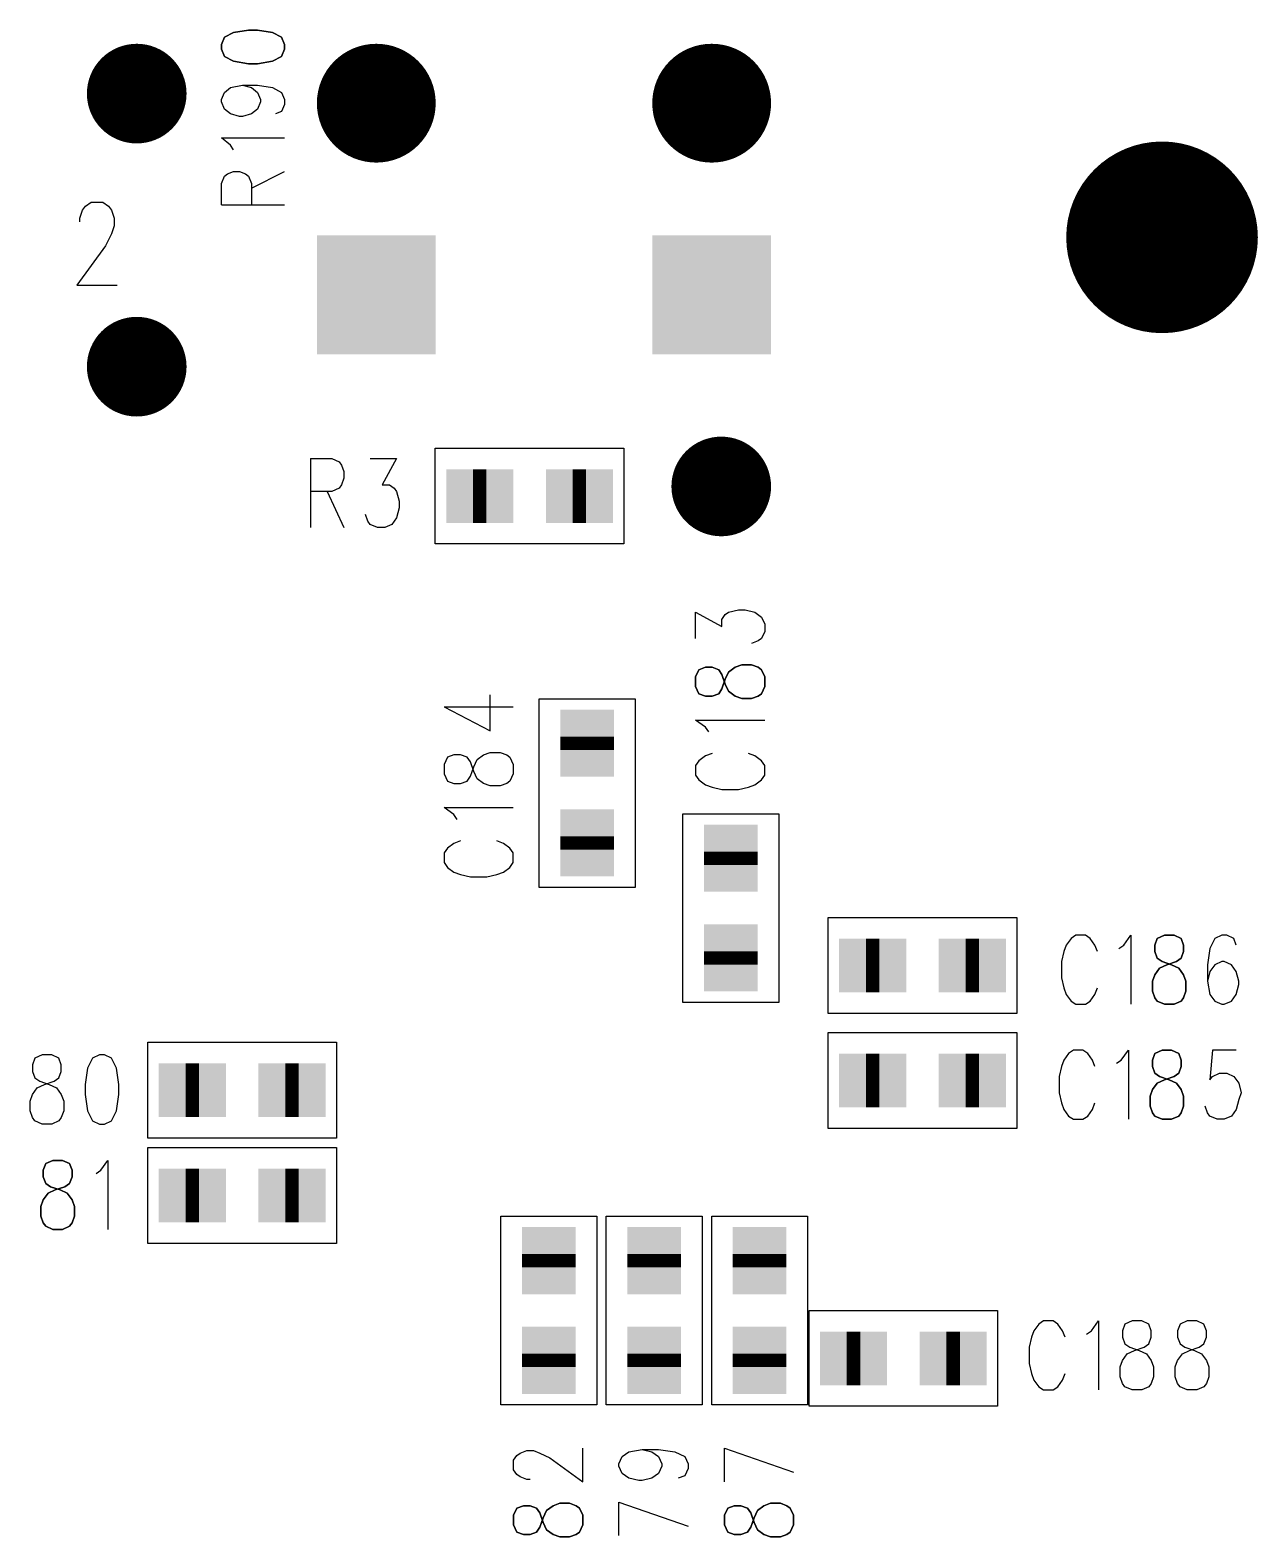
# Model space of a CAD drawing. Extents: x 12040 to 27945, y 10799 to 21199.
# Drawn here: x 18519 to 19160, y 15322 to 16109 of the extents above; entities that cross this region are included whole.
import ezdxf

# ---------------------------------------------------------------- set-up
doc = ezdxf.new("R2010")
doc.units = 0
doc.header["$MEASUREMENT"] = 0
doc.layers.add('ASSYDWGBOT_PHO', color=7, linetype='Continuous')

msp = doc.modelspace()

# ---------------------------------------------------------------- linework, layer by layer
at = {"layer": 'ASSYDWGBOT_PHO'}
for points in [[(18620.781, 16105), (18619.221, 16101.25)], [(18625.469, 16107.5), (18620.781, 16105)], [(18633.28, 16108.749), (18625.469, 16107.5)], [(18637.97, 16108.749), (18633.28, 16108.749)], [(18645.781, 16107.5), (18637.97, 16108.749)], [(18650.471, 16105), (18645.781, 16107.5)], [(18652.031, 16101.25), (18650.471, 16105)], [(18619.221, 16101.25), (18619.221, 16098.749)], [(18619.221, 16098.749), (18620.781, 16094.999)], [(18620.781, 16094.999), (18625.469, 16092.501)], [(18645.781, 16092.501), (18650.471, 16094.999)], [(18650.471, 16094.999), (18652.031, 16098.749)], [(18652.031, 16098.749), (18652.031, 16101.25)], [(18625.469, 16092.501), (18633.28, 16091.249)], [(18633.28, 16091.249), (18637.97, 16091.249)], [(18637.97, 16091.249), (18645.781, 16092.501)], [(18868.361, 15775), (18866.64, 15771.25)], [(18871.799, 15776.25), (18868.361, 15775)], [(18875.231, 15776.25), (18871.799, 15776.25)], [(18878.67, 15775), (18875.231, 15776.25)], [(18880.39, 15772.5), (18878.67, 15775)], [(18882.111, 15767.5), (18880.39, 15772.5)], [(18882.111, 15770), (18883.829, 15773.75)], [(18883.829, 15773.75), (18887.27, 15776.25)], [(18887.27, 15776.25), (18890.699, 15777.5)], [(18890.699, 15777.5), (18895.861, 15777.5)], [(18895.861, 15777.5), (18899.3, 15776.25)], [(18899.3, 15776.25), (18901.02, 15775)], [(18901.02, 15775), (18902.731, 15771.25)], [(18866.64, 15771.25), (18866.64, 15766.25)], [(18866.64, 15766.25), (18868.361, 15762.5)], [(18878.67, 15762.5), (18880.39, 15765)], [(18880.39, 15765), (18882.111, 15770)], [(18883.829, 15763.75), (18882.111, 15767.5)], [(18902.731, 15766.25), (18901.02, 15762.5)], [(18902.731, 15771.25), (18902.731, 15766.25)], [(18868.361, 15762.5), (18871.799, 15761.25)], [(18871.799, 15761.25), (18875.231, 15761.25)], [(18875.231, 15761.25), (18878.67, 15762.5)], [(18887.27, 15761.25), (18883.829, 15763.75)], [(18890.699, 15760), (18887.27, 15761.25)], [(18895.861, 15760), (18890.699, 15760)], [(18899.3, 15761.25), (18895.861, 15760)], [(18901.02, 15762.5), (18899.3, 15761.25)], [(19107.5, 15634.77), (19106.251, 15631.33)], [(19106.251, 15631.33), (19106.251, 15627.89)], [(19111.25, 15636.48), (19107.5, 15634.77)], [(19116.249, 15636.48), (19111.25, 15636.48)], [(19120.001, 15634.77), (19116.249, 15636.48)], [(19121.25, 15631.33), (19120.001, 15634.77)], [(19121.25, 15627.89), (19121.25, 15631.33)], [(19106.251, 15627.89), (19107.5, 15624.45)], [(19107.5, 15624.45), (19110.001, 15622.73)], [(19117.5, 15622.73), (19120.001, 15624.45)], [(19120.001, 15624.45), (19121.25, 15627.89)], [(19105, 15612.42), (19106.251, 15615.86)], [(19106.251, 15615.86), (19108.749, 15619.3)], [(19108.749, 15619.3), (19112.499, 15621.02)], [(19110.001, 15622.73), (19115, 15621.02)], [(19112.499, 15621.02), (19117.5, 15622.73)], [(19115, 15621.02), (19118.75, 15619.3)], [(19118.75, 15619.3), (19121.25, 15615.86)], [(19121.25, 15615.86), (19122.499, 15612.42)], [(19105, 15607.27), (19105, 15612.42)], [(19106.251, 15603.83), (19105, 15607.27)], [(19122.499, 15607.27), (19121.25, 15603.83)], [(19122.499, 15612.42), (19122.499, 15607.27)], [(19107.5, 15602.11), (19106.251, 15603.83)], [(19111.25, 15600.39), (19107.5, 15602.11)], [(19116.249, 15600.39), (19111.25, 15600.39)], [(19120.001, 15602.11), (19116.249, 15600.39)], [(19121.25, 15603.83), (19120.001, 15602.11)], [(19110.001, 15576.48), (19106.251, 15574.77)], [(19115, 15576.48), (19110.001, 15576.48)], [(19118.75, 15574.77), (19115, 15576.48)], [(19106.251, 15574.77), (19105, 15571.33)], [(19105, 15571.33), (19105, 15567.89)], [(19105, 15567.89), (19106.251, 15564.45)], [(19120.001, 15571.33), (19118.75, 15574.77)], [(19118.75, 15564.45), (19120.001, 15567.89)], [(19120.001, 15567.89), (19120.001, 15571.33)], [(19106.251, 15564.45), (19108.749, 15562.73)], [(19107.5, 15559.3), (19111.25, 15561.02)], [(19108.749, 15562.73), (19113.75, 15561.02)], [(19111.25, 15561.02), (19116.249, 15562.73)], [(19113.75, 15561.02), (19117.5, 15559.3)], [(19116.249, 15562.73), (19118.75, 15564.45)], [(19103.75, 15552.42), (19105, 15555.86)], [(19103.75, 15547.27), (19103.75, 15552.42)], [(19105, 15555.86), (19107.5, 15559.3)], [(19117.5, 15559.3), (19120.001, 15555.86)], [(19120.001, 15555.86), (19121.25, 15552.42)], [(19121.25, 15552.42), (19121.25, 15547.27)], [(19105, 15543.83), (19103.75, 15547.27)], [(19121.25, 15547.27), (19120.001, 15543.83)], [(19106.251, 15542.11), (19105, 15543.83)], [(19110.001, 15540.39), (19106.251, 15542.11)], [(19115, 15540.39), (19110.001, 15540.39)], [(19118.75, 15542.11), (19115, 15540.39)], [(19120.001, 15543.83), (19118.75, 15542.11)], [(18527.5, 15517.27), (18526.251, 15513.83)], [(18526.251, 15513.83), (18526.251, 15510.39)], [(18531.25, 15518.98), (18527.5, 15517.27)], [(18536.249, 15518.98), (18531.25, 15518.98)], [(18540.001, 15517.27), (18536.249, 15518.98)], [(18541.25, 15513.83), (18540.001, 15517.27)], [(18541.25, 15510.39), (18541.25, 15513.83)], [(18526.251, 15510.39), (18527.5, 15506.95)], [(18527.5, 15506.95), (18530.001, 15505.23)], [(18530.001, 15505.23), (18535, 15503.52)], [(18532.499, 15503.52), (18537.5, 15505.23)], [(18537.5, 15505.23), (18540.001, 15506.95)], [(18540.001, 15506.95), (18541.25, 15510.39)], [(18525, 15494.92), (18526.251, 15498.36)], [(18526.251, 15498.36), (18528.749, 15501.8)], [(18528.749, 15501.8), (18532.499, 15503.52)], [(18535, 15503.52), (18538.75, 15501.8)], [(18538.75, 15501.8), (18541.25, 15498.36)], [(18541.25, 15498.36), (18542.5, 15494.92)], [(18525, 15489.77), (18525, 15494.92)], [(18526.251, 15486.33), (18525, 15489.77)], [(18542.5, 15489.77), (18541.25, 15486.33)], [(18542.5, 15494.92), (18542.5, 15489.77)], [(18527.5, 15484.61), (18526.251, 15486.33)], [(18531.25, 15482.89), (18527.5, 15484.61)], [(18536.249, 15482.89), (18531.25, 15482.89)], [(18540.001, 15484.61), (18536.249, 15482.89)], [(18541.25, 15486.33), (18540.001, 15484.61)], [(18792.271, 15338.75), (18795.7, 15340)], [(18795.7, 15340), (18800.859, 15340)], [(18800.859, 15340), (18804.3, 15338.75)], [(18902.269, 15338.75), (18905.701, 15340)], [(18905.701, 15340), (18910.86, 15340)], [(18910.86, 15340), (18914.301, 15338.75)], [(18773.359, 15337.5), (18771.641, 15333.75)], [(18771.641, 15333.75), (18771.641, 15328.75)], [(18776.8, 15338.75), (18773.359, 15337.5)], [(18780.23, 15338.75), (18776.8, 15338.75)], [(18783.67, 15337.5), (18780.23, 15338.75)], [(18785.391, 15335), (18783.67, 15337.5)], [(18787.109, 15330), (18785.391, 15335)], [(18785.391, 15327.5), (18787.109, 15332.5)], [(18787.109, 15332.5), (18788.83, 15336.25)], [(18788.83, 15336.25), (18792.271, 15338.75)], [(18804.3, 15338.75), (18806.021, 15337.5)], [(18806.021, 15337.5), (18807.73, 15333.75)], [(18807.73, 15333.75), (18807.73, 15328.75)], [(18883.36, 15337.5), (18881.639, 15333.75)], [(18881.639, 15333.75), (18881.639, 15328.75)], [(18886.801, 15338.75), (18883.36, 15337.5)], [(18890.23, 15338.75), (18886.801, 15338.75)], [(18893.669, 15337.5), (18890.23, 15338.75)], [(18895.39, 15335), (18893.669, 15337.5)], [(18897.11, 15330), (18895.39, 15335)], [(18895.39, 15327.5), (18897.11, 15332.5)], [(18897.11, 15332.5), (18898.83, 15336.25)], [(18898.83, 15336.25), (18902.269, 15338.75)], [(18914.301, 15338.75), (18916.019, 15337.5)], [(18916.019, 15337.5), (18917.73, 15333.75)], [(18917.73, 15333.75), (18917.73, 15328.75)], [(18771.641, 15328.75), (18773.359, 15325)], [(18773.359, 15325), (18776.8, 15323.75)], [(18780.23, 15323.75), (18783.67, 15325)], [(18783.67, 15325), (18785.391, 15327.5)], [(18788.83, 15326.25), (18787.109, 15330)], [(18792.271, 15323.75), (18788.83, 15326.25)], [(18806.021, 15325), (18804.3, 15323.75)], [(18807.73, 15328.75), (18806.021, 15325)], [(18881.639, 15328.75), (18883.36, 15325)], [(18883.36, 15325), (18886.801, 15323.75)], [(18890.23, 15323.75), (18893.669, 15325)], [(18893.669, 15325), (18895.39, 15327.5)], [(18898.83, 15326.25), (18897.11, 15330)], [(18902.269, 15323.75), (18898.83, 15326.25)], [(18916.019, 15325), (18914.301, 15323.75)], [(18917.73, 15328.75), (18916.019, 15325)], [(18776.8, 15323.75), (18780.23, 15323.75)], [(18795.7, 15322.5), (18792.271, 15323.75)], [(18800.859, 15322.5), (18795.7, 15322.5)], [(18804.3, 15323.75), (18800.859, 15322.5)], [(18886.801, 15323.75), (18890.23, 15323.75)], [(18905.701, 15322.5), (18902.269, 15323.75)], [(18910.86, 15322.5), (18905.701, 15322.5)], [(18914.301, 15323.75), (18910.86, 15322.5)]]:
    msp.add_lwpolyline(points, close=True, dxfattribs=at)
for points, const_width in [([(18562.001, 16075.63, 1), (18588.001, 16075.63, 1), (18562.001, 16075.63)], 26), ([(18684.501, 16070.629, 1), (18715.501, 16070.629, 1), (18684.501, 16070.629)], 31), ([(18859.5, 16070.629, 1), (18890.5, 16070.629, 1), (18859.5, 16070.629)], 31), ([(19085.001, 16000.629, 1), (19135.001, 16000.629, 1), (19085.001, 16000.629)], 50), ([(18562.001, 15933.13, 1), (18588.001, 15933.13, 1), (18562.001, 15933.13)], 26), ([(18866.999, 15870.63, 1), (18892.999, 15870.63, 1), (18866.999, 15870.63)], 26)]:
    msp.add_lwpolyline(points, format="xyb", dxfattribs=dict(at, const_width=const_width))
for points in [[(18623.911, 16078.751), (18630.159, 16080)], [(18630.159, 16080), (18634.84, 16078.751)], [(18630.159, 16080), (18637.97, 16080)], [(18637.97, 16080), (18645.781, 16078.751)], [(18619.221, 16072.5), (18620.781, 16076.25)], [(18619.221, 16071.251), (18619.221, 16072.5)], [(18620.781, 16067.499), (18619.221, 16071.251)], [(18620.781, 16076.25), (18623.911, 16078.751)], [(18634.84, 16078.751), (18637.97, 16076.25)], [(18637.97, 16076.25), (18639.53, 16072.5)], [(18639.53, 16071.251), (18637.97, 16067.499)], [(18639.53, 16072.5), (18639.53, 16071.251)], [(18645.781, 16078.751), (18650.471, 16076.25)], [(18650.471, 16076.25), (18652.031, 16072.5)], [(18652.031, 16072.5), (18652.031, 16070)], [(18623.911, 16065.001), (18620.781, 16067.499)], [(18628.59, 16063.749), (18623.911, 16065.001)], [(18630.159, 16063.749), (18628.59, 16063.749)], [(18634.84, 16065.001), (18630.159, 16063.749)], [(18637.97, 16067.499), (18634.84, 16065.001)], [(18650.471, 16066.25), (18647.341, 16065.001)], [(18652.031, 16070), (18650.471, 16066.25)], [(18623.911, 16048.75), (18619.221, 16052.5)], [(18619.221, 16052.5), (18652.031, 16052.5)], [(18625.469, 16046.249), (18623.911, 16048.75)], [(18619.221, 16028.749), (18620.781, 16032.499)], [(18620.781, 16032.499), (18622.339, 16033.751)], [(18622.339, 16033.751), (18625.469, 16035)], [(18625.469, 16035), (18628.59, 16035)], [(18628.59, 16035), (18631.72, 16033.751)], [(18631.72, 16033.751), (18633.28, 16032.499)], [(18633.28, 16032.499), (18634.84, 16028.749)], [(18634.84, 16026.251), (18652.031, 16035)], [(18619.221, 16017.5), (18619.221, 16028.749)], [(18634.84, 16028.749), (18634.84, 16017.5)], [(18546.749, 16014.811), (18548.25, 16016.88)], [(18548.25, 16016.88), (18551.25, 16018.94)], [(18551.25, 16018.94), (18557.249, 16018.94)], [(18557.249, 16018.94), (18560.249, 16016.88)], [(18560.249, 16016.88), (18561.75, 16014.811)], [(18619.221, 16017.5), (18652.031, 16017.5)], [(18545.25, 16010.691), (18546.749, 16014.811)], [(18545.25, 16008.631), (18545.25, 16010.691)], [(18561.75, 16014.811), (18563.25, 16010.691)], [(18563.25, 16010.691), (18563.25, 16006.559)], [(18561.75, 16002.439), (18558.75, 15996.25)], [(18563.25, 16006.559), (18561.75, 16002.439)], [(18558.75, 15996.25), (18543.751, 15975.63)], [(18543.751, 15975.63), (18564.751, 15975.63)], [(18730.789, 15890.63), (18829.21, 15890.63)], [(18730.789, 15840.63), (18730.789, 15890.63)], [(18829.21, 15890.63), (18829.21, 15840.63)], [(18665.63, 15885.23), (18665.63, 15849.14)], [(18665.63, 15885.23), (18676.88, 15885.23)], [(18676.88, 15885.23), (18680.63, 15883.52)], [(18680.63, 15883.52), (18681.881, 15881.8)], [(18696.88, 15885.23), (18710.63, 15885.23)], [(18710.63, 15885.23), (18703.131, 15871.48)], [(18681.881, 15881.8), (18683.13, 15878.36)], [(18683.13, 15874.92), (18681.881, 15871.48)], [(18683.13, 15878.36), (18683.13, 15874.92)], [(18676.88, 15868.05), (18665.63, 15868.05)], [(18674.379, 15868.05), (18683.13, 15849.14)], [(18680.63, 15869.77), (18676.88, 15868.05)], [(18681.881, 15871.48), (18680.63, 15869.77)], [(18703.131, 15871.48), (18706.881, 15871.48)], [(18706.881, 15871.48), (18709.379, 15869.77)], [(18709.379, 15869.77), (18710.63, 15868.05)], [(18710.63, 15868.05), (18711.88, 15862.89)], [(18711.88, 15859.45), (18710.63, 15854.3)], [(18711.88, 15862.89), (18711.88, 15859.45)], [(18695.629, 15852.58), (18694.38, 15856.02)], [(18696.88, 15850.86), (18695.629, 15852.58)], [(18700.63, 15849.14), (18696.88, 15850.86)], [(18708.13, 15850.86), (18704.38, 15849.14)], [(18710.63, 15854.3), (18708.13, 15850.86)], [(18704.38, 15849.14), (18700.63, 15849.14)], [(18829.21, 15840.63), (18730.789, 15840.63)], [(18866.64, 15791.25), (18866.64, 15805)], [(18866.64, 15805), (18880.39, 15797.5)], [(18880.39, 15801.25), (18882.111, 15803.75)], [(18882.111, 15803.75), (18883.829, 15805)], [(18883.829, 15805), (18888.981, 15806.25)], [(18888.981, 15806.25), (18892.42, 15806.25)], [(18892.42, 15806.25), (18897.579, 15805)], [(18897.579, 15805), (18901.02, 15802.5)], [(18880.39, 15797.5), (18880.39, 15801.25)], [(18901.02, 15802.5), (18902.731, 15798.75)], [(18902.731, 15798.75), (18902.731, 15795)], [(18899.3, 15790), (18895.861, 15788.75)], [(18901.02, 15791.25), (18899.3, 15790)], [(18902.731, 15795), (18901.02, 15791.25)], [(18759.451, 15743.12), (18759.451, 15761.87)], [(18785, 15661.42), (18785, 15759.84)], [(18785, 15759.84), (18834.999, 15759.84)], [(18834.999, 15759.84), (18834.999, 15661.42)], [(18735.39, 15755.62), (18759.451, 15743.12)], [(18735.39, 15755.62), (18771.481, 15755.62)], [(18871.799, 15745), (18866.64, 15748.75)], [(18866.64, 15748.75), (18902.731, 15748.75)], [(18873.52, 15742.5), (18871.799, 15745)], [(18737.11, 15729.37), (18735.39, 15725.62)], [(18735.39, 15725.62), (18735.39, 15720.62)], [(18740.549, 15730.62), (18737.11, 15729.37)], [(18743.98, 15730.62), (18740.549, 15730.62)], [(18747.419, 15729.37), (18743.98, 15730.62)], [(18749.14, 15726.87), (18747.419, 15729.37)], [(18750.86, 15721.87), (18749.14, 15726.87)], [(18750.86, 15724.37), (18752.581, 15728.12)], [(18752.581, 15728.12), (18756.02, 15730.62)], [(18756.02, 15730.62), (18759.451, 15731.87)], [(18759.451, 15731.87), (18764.61, 15731.87)], [(18764.61, 15731.87), (18768.049, 15730.62)], [(18768.049, 15730.62), (18769.77, 15729.37)], [(18769.77, 15729.37), (18771.481, 15725.62)], [(18771.481, 15725.62), (18771.481, 15720.62)], [(18868.361, 15727.5), (18866.64, 15725)], [(18866.64, 15725), (18866.64, 15720)], [(18871.799, 15730), (18868.361, 15727.5)], [(18875.231, 15731.25), (18871.799, 15730)], [(18897.579, 15730), (18894.14, 15731.25)], [(18901.02, 15727.5), (18897.579, 15730)], [(18902.731, 15725), (18901.02, 15727.5)], [(18902.731, 15720), (18902.731, 15725)], [(18735.39, 15720.62), (18737.11, 15716.87)], [(18747.419, 15716.87), (18749.14, 15719.37)], [(18749.14, 15719.37), (18750.86, 15724.37)], [(18752.581, 15718.12), (18750.86, 15721.87)], [(18756.02, 15715.62), (18752.581, 15718.12)], [(18771.481, 15720.62), (18769.77, 15716.87)], [(18866.64, 15720), (18868.361, 15717.5)], [(18868.361, 15717.5), (18871.799, 15715)], [(18897.579, 15715), (18901.02, 15717.5)], [(18901.02, 15717.5), (18902.731, 15720)], [(18737.11, 15716.87), (18740.549, 15715.62)], [(18740.549, 15715.62), (18743.98, 15715.62)], [(18743.98, 15715.62), (18747.419, 15716.87)], [(18759.451, 15714.37), (18756.02, 15715.62)], [(18764.61, 15714.37), (18759.451, 15714.37)], [(18768.049, 15715.62), (18764.61, 15714.37)], [(18769.77, 15716.87), (18768.049, 15715.62)], [(18871.799, 15715), (18875.231, 15713.75)], [(18875.231, 15713.75), (18880.39, 15712.5)], [(18880.39, 15712.5), (18888.981, 15712.5)], [(18888.981, 15712.5), (18894.14, 15713.75)], [(18894.14, 15713.75), (18897.579, 15715)], [(18740.549, 15699.37), (18735.39, 15703.12)], [(18735.39, 15703.12), (18771.481, 15703.12)], [(18742.27, 15696.87), (18740.549, 15699.37)], [(18860.001, 15601.42), (18860.001, 15699.84)], [(18860.001, 15699.84), (18910, 15699.84)], [(18910, 15699.84), (18910, 15601.42)], [(18737.11, 15681.87), (18735.39, 15679.37)], [(18735.39, 15679.37), (18735.39, 15674.37)], [(18740.549, 15684.37), (18737.11, 15681.87)], [(18743.98, 15685.62), (18740.549, 15684.37)], [(18766.331, 15684.37), (18762.89, 15685.62)], [(18769.77, 15681.87), (18766.331, 15684.37)], [(18771.481, 15679.37), (18769.77, 15681.87)], [(18771.481, 15674.37), (18771.481, 15679.37)], [(18735.39, 15674.37), (18737.11, 15671.87)], [(18737.11, 15671.87), (18740.549, 15669.37)], [(18766.331, 15669.37), (18769.77, 15671.87)], [(18769.77, 15671.87), (18771.481, 15674.37)], [(18740.549, 15669.37), (18743.98, 15668.12)], [(18743.98, 15668.12), (18749.14, 15666.87)], [(18749.14, 15666.87), (18757.73, 15666.87)], [(18757.73, 15666.87), (18762.89, 15668.12)], [(18762.89, 15668.12), (18766.331, 15669.37)], [(18834.999, 15661.42), (18785, 15661.42)], [(18935.789, 15645.63), (19034.21, 15645.63)], [(18935.789, 15595.63), (18935.789, 15645.63)], [(19034.21, 15645.63), (19034.21, 15595.63)], [(19059.999, 15631.33), (19058.75, 15627.89)], [(19062.5, 15634.77), (19059.999, 15631.33)], [(19065.001, 15636.48), (19062.5, 15634.77)], [(19070, 15636.48), (19065.001, 15636.48)], [(19072.5, 15634.77), (19070, 15636.48)], [(19075.001, 15631.33), (19072.5, 15634.77)], [(19076.25, 15627.89), (19075.001, 15631.33)], [(19087.5, 15629.61), (19090, 15631.33)], [(19090, 15631.33), (19093.75, 15636.48)], [(19093.75, 15636.48), (19093.75, 15600.39)], [(19137.501, 15634.77), (19135, 15629.61)], [(19141.251, 15636.48), (19137.501, 15634.77)], [(19143.749, 15636.48), (19141.251, 15636.48)], [(19147.499, 15634.77), (19143.749, 15636.48)], [(19148.75, 15631.33), (19147.499, 15634.77)], [(19058.75, 15627.89), (19057.501, 15622.73)], [(19135, 15629.61), (19133.751, 15621.02)], [(19057.501, 15622.73), (19057.501, 15614.14)], [(19133.751, 15621.02), (19133.751, 15612.42)], [(19135, 15617.58), (19133.751, 15612.42)], [(19137.501, 15621.02), (19135, 15617.58)], [(19141.251, 15622.73), (19137.501, 15621.02)], [(19142.5, 15622.73), (19141.251, 15622.73)], [(19146.25, 15621.02), (19142.5, 15622.73)], [(19148.75, 15617.58), (19146.25, 15621.02)], [(19150, 15612.42), (19148.75, 15617.58)], [(19057.501, 15614.14), (19058.75, 15608.98)], [(19058.75, 15608.98), (19059.999, 15605.55)], [(19075.001, 15605.55), (19076.25, 15608.98)], [(19133.751, 15612.42), (19135, 15605.55)], [(19148.75, 15605.55), (19150, 15610.7)], [(19150, 15610.7), (19150, 15612.42)], [(18910, 15601.42), (18860.001, 15601.42)], [(19059.999, 15605.55), (19062.5, 15602.11)], [(19062.5, 15602.11), (19065.001, 15600.39)], [(19065.001, 15600.39), (19070, 15600.39)], [(19070, 15600.39), (19072.5, 15602.11)], [(19072.5, 15602.11), (19075.001, 15605.55)], [(19135, 15605.55), (19137.501, 15602.11)], [(19137.501, 15602.11), (19141.251, 15600.39)], [(19141.251, 15600.39), (19142.5, 15600.39)], [(19142.5, 15600.39), (19146.25, 15602.11)], [(19146.25, 15602.11), (19148.75, 15605.55)], [(19034.21, 15595.63), (18935.789, 15595.63)], [(18935.789, 15585.63), (19034.21, 15585.63)], [(18935.789, 15535.63), (18935.789, 15585.63)], [(19034.21, 15585.63), (19034.21, 15535.63)], [(18580.79, 15530.63), (18580.79, 15580.63)], [(18580.79, 15580.63), (18679.211, 15580.63)], [(18679.211, 15580.63), (18679.211, 15530.63)], [(19063.749, 15576.48), (19061.251, 15574.77)], [(19068.75, 15576.48), (19063.749, 15576.48)], [(19071.251, 15574.77), (19068.75, 15576.48)], [(19088.751, 15571.33), (19092.501, 15576.48)], [(19092.501, 15576.48), (19092.501, 15540.39)], [(19136.25, 15576.48), (19135, 15561.02)], [(19148.75, 15576.48), (19136.25, 15576.48)], [(18521.879, 15572.27), (18520.63, 15568.83)], [(18520.63, 15568.83), (18520.63, 15565.39)], [(18525.631, 15573.98), (18521.879, 15572.27)], [(18530.63, 15573.98), (18525.631, 15573.98)], [(18534.38, 15572.27), (18530.63, 15573.98)], [(18535.629, 15568.83), (18534.38, 15572.27)], [(18535.629, 15565.39), (18535.629, 15568.83)], [(18551.88, 15572.27), (18549.379, 15567.11)], [(18555.63, 15573.98), (18551.88, 15572.27)], [(18558.13, 15573.98), (18555.63, 15573.98)], [(18561.88, 15572.27), (18558.13, 15573.98)], [(18564.381, 15567.11), (18561.88, 15572.27)], [(19057.501, 15567.89), (19056.25, 15562.73)], [(19058.75, 15571.33), (19057.501, 15567.89)], [(19061.251, 15574.77), (19058.75, 15571.33)], [(19073.75, 15571.33), (19071.251, 15574.77)], [(19075.001, 15567.89), (19073.75, 15571.33)], [(19086.25, 15569.61), (19088.751, 15571.33)], [(18520.63, 15565.39), (18521.879, 15561.95)], [(18521.879, 15561.95), (18524.38, 15560.23)], [(18524.38, 15560.23), (18529.381, 15558.52)], [(18526.88, 15558.52), (18531.879, 15560.23)], [(18531.879, 15560.23), (18534.38, 15561.95)], [(18534.38, 15561.95), (18535.629, 15565.39)], [(18549.379, 15567.11), (18548.13, 15558.52)], [(18565.63, 15558.52), (18564.381, 15567.11)], [(19056.25, 15562.73), (19056.25, 15554.14)], [(19135, 15561.02), (19136.25, 15562.73)], [(19136.25, 15562.73), (19139.999, 15564.45)], [(19139.999, 15564.45), (19143.749, 15564.45)], [(19143.749, 15564.45), (19147.499, 15562.73)], [(19147.499, 15562.73), (19150, 15559.3)], [(18519.381, 15549.92), (18520.63, 15553.36)], [(18520.63, 15553.36), (18523.13, 15556.8)], [(18523.13, 15556.8), (18526.88, 15558.52)], [(18529.381, 15558.52), (18533.131, 15556.8)], [(18533.131, 15556.8), (18535.629, 15553.36)], [(18535.629, 15553.36), (18536.88, 15549.92)], [(18548.13, 15558.52), (18548.13, 15553.36)], [(18548.13, 15553.36), (18549.379, 15544.77)], [(18564.381, 15544.77), (18565.63, 15553.36)], [(18565.63, 15553.36), (18565.63, 15558.52)], [(19056.25, 15554.14), (19057.501, 15548.98)], [(19150, 15559.3), (19151.251, 15554.14)], [(19151.251, 15554.14), (19150, 15550.7)], [(18519.381, 15544.77), (18519.381, 15549.92)], [(18520.63, 15541.33), (18519.381, 15544.77)], [(18536.88, 15544.77), (18535.629, 15541.33)], [(18536.88, 15549.92), (18536.88, 15544.77)], [(18549.379, 15544.77), (18551.88, 15539.61)], [(18561.88, 15539.61), (18564.381, 15544.77)], [(19057.501, 15548.98), (19058.75, 15545.55)], [(19058.75, 15545.55), (19061.251, 15542.11)], [(19071.251, 15542.11), (19073.75, 15545.55)], [(19073.75, 15545.55), (19075.001, 15548.98)], [(19133.751, 15543.83), (19132.5, 15547.27)], [(19148.75, 15545.55), (19146.25, 15542.11)], [(19150, 15550.7), (19148.75, 15545.55)], [(18521.879, 15539.61), (18520.63, 15541.33)], [(18525.631, 15537.89), (18521.879, 15539.61)], [(18530.63, 15537.89), (18525.631, 15537.89)], [(18534.38, 15539.61), (18530.63, 15537.89)], [(18535.629, 15541.33), (18534.38, 15539.61)], [(18551.88, 15539.61), (18555.63, 15537.89)], [(18555.63, 15537.89), (18558.13, 15537.89)], [(18558.13, 15537.89), (18561.88, 15539.61)], [(19061.251, 15542.11), (19063.749, 15540.39)], [(19063.749, 15540.39), (19068.75, 15540.39)], [(19068.75, 15540.39), (19071.251, 15542.11)], [(19135, 15542.11), (19133.751, 15543.83)], [(19138.75, 15540.39), (19135, 15542.11)], [(19142.5, 15540.39), (19138.75, 15540.39)], [(19146.25, 15542.11), (19142.5, 15540.39)], [(18679.211, 15530.63), (18580.79, 15530.63)], [(19034.21, 15535.63), (18935.789, 15535.63)], [(18580.79, 15475.63), (18580.79, 15525.63)], [(18580.79, 15525.63), (18679.211, 15525.63)], [(18679.211, 15525.63), (18679.211, 15475.63)], [(18553.749, 15512.11), (18556.25, 15513.83)], [(18556.25, 15513.83), (18559.999, 15518.98)], [(18559.999, 15518.98), (18559.999, 15482.89)], [(18764.999, 15391.41), (18764.999, 15489.84)], [(18764.999, 15489.84), (18815.001, 15489.84)], [(18815.001, 15489.84), (18815.001, 15391.41)], [(18820, 15391.41), (18820, 15489.84)], [(18820, 15489.84), (18870.001, 15489.84)], [(18870.001, 15489.84), (18870.001, 15391.41)], [(18875, 15391.41), (18875, 15489.84)], [(18875, 15489.84), (18924.999, 15489.84)], [(18924.999, 15489.84), (18924.999, 15391.41)], [(18679.211, 15475.63), (18580.79, 15475.63)], [(18925.791, 15440.63), (19024.21, 15440.63)], [(18925.791, 15390.63), (18925.791, 15440.63)], [(19024.21, 15440.63), (19024.21, 15390.63)], [(19048.13, 15435.23), (19045.63, 15433.52)], [(19053.129, 15435.23), (19048.13, 15435.23)], [(19055.63, 15433.52), (19053.129, 15435.23)], [(19073.13, 15430.08), (19076.88, 15435.23)], [(19076.88, 15435.23), (19076.88, 15399.14)], [(19094.379, 15435.23), (19090.63, 15433.52)], [(19099.38, 15435.23), (19094.379, 15435.23)], [(19103.13, 15433.52), (19099.38, 15435.23)], [(19123.131, 15435.23), (19119.381, 15433.52)], [(19128.13, 15435.23), (19123.131, 15435.23)], [(19131.88, 15433.52), (19128.13, 15435.23)], [(19041.88, 15426.64), (19040.63, 15421.48)], [(19043.131, 15430.08), (19041.88, 15426.64)], [(19045.63, 15433.52), (19043.131, 15430.08)], [(19058.13, 15430.08), (19055.63, 15433.52)], [(19059.38, 15426.64), (19058.13, 15430.08)], [(19070.629, 15428.36), (19073.13, 15430.08)], [(19090.63, 15433.52), (19089.38, 15430.08)], [(19089.38, 15430.08), (19089.38, 15426.64)], [(19089.38, 15426.64), (19090.63, 15423.2)], [(19104.38, 15430.08), (19103.13, 15433.52)], [(19103.13, 15423.2), (19104.38, 15426.64)], [(19104.38, 15426.64), (19104.38, 15430.08)], [(19119.381, 15433.52), (19118.13, 15430.08)], [(19118.13, 15430.08), (19118.13, 15426.64)], [(19118.13, 15426.64), (19119.381, 15423.2)], [(19133.129, 15430.08), (19131.88, 15433.52)], [(19131.88, 15423.2), (19133.129, 15426.64)], [(19133.129, 15426.64), (19133.129, 15430.08)], [(19040.63, 15421.48), (19040.63, 15412.89)], [(19090.63, 15423.2), (19093.13, 15421.48)], [(19091.881, 15418.05), (19095.631, 15419.77)], [(19093.13, 15421.48), (19098.129, 15419.77)], [(19095.631, 15419.77), (19100.63, 15421.48)], [(19098.129, 15419.77), (19101.879, 15418.05)], [(19100.63, 15421.48), (19103.13, 15423.2)], [(19119.381, 15423.2), (19121.88, 15421.48)], [(19120.63, 15418.05), (19124.38, 15419.77)], [(19121.88, 15421.48), (19126.881, 15419.77)], [(19124.38, 15419.77), (19129.379, 15421.48)], [(19126.881, 15419.77), (19130.63, 15418.05)], [(19129.379, 15421.48), (19131.88, 15423.2)], [(19040.63, 15412.89), (19041.88, 15407.73)], [(19088.131, 15411.17), (19089.38, 15414.61)], [(19088.131, 15406.02), (19088.131, 15411.17)], [(19089.38, 15414.61), (19091.881, 15418.05)], [(19101.879, 15418.05), (19104.38, 15414.61)], [(19104.38, 15414.61), (19105.631, 15411.17)], [(19105.631, 15411.17), (19105.631, 15406.02)], [(19116.88, 15411.17), (19118.13, 15414.61)], [(19116.88, 15406.02), (19116.88, 15411.17)], [(19118.13, 15414.61), (19120.63, 15418.05)], [(19130.63, 15418.05), (19133.129, 15414.61)], [(19133.129, 15414.61), (19134.38, 15411.17)], [(19134.38, 15411.17), (19134.38, 15406.02)], [(19041.88, 15407.73), (19043.131, 15404.3)], [(19043.131, 15404.3), (19045.63, 15400.86)], [(19055.63, 15400.86), (19058.13, 15404.3)], [(19058.13, 15404.3), (19059.38, 15407.73)], [(19089.38, 15402.58), (19088.131, 15406.02)], [(19105.631, 15406.02), (19104.38, 15402.58)], [(19118.13, 15402.58), (19116.88, 15406.02)], [(19134.38, 15406.02), (19133.129, 15402.58)], [(19045.63, 15400.86), (19048.13, 15399.14)], [(19048.13, 15399.14), (19053.129, 15399.14)], [(19053.129, 15399.14), (19055.63, 15400.86)], [(19090.63, 15400.86), (19089.38, 15402.58)], [(19094.379, 15399.14), (19090.63, 15400.86)], [(19099.38, 15399.14), (19094.379, 15399.14)], [(19103.13, 15400.86), (19099.38, 15399.14)], [(19104.38, 15402.58), (19103.13, 15400.86)], [(19119.381, 15400.86), (19118.13, 15402.58)], [(19123.131, 15399.14), (19119.381, 15400.86)], [(19128.13, 15399.14), (19123.131, 15399.14)], [(19131.88, 15400.86), (19128.13, 15399.14)], [(19133.129, 15402.58), (19131.88, 15400.86)], [(18815.001, 15391.41), (18764.999, 15391.41)], [(18870.001, 15391.41), (18820, 15391.41)], [(18924.999, 15391.41), (18875, 15391.41)], [(19024.21, 15390.63), (18925.791, 15390.63)], [(18771.641, 15362.5), (18773.359, 15365)], [(18773.359, 15365), (18775.08, 15366.25)], [(18775.08, 15366.25), (18778.521, 15367.5)], [(18778.521, 15367.5), (18781.95, 15367.5)], [(18781.95, 15367.5), (18785.391, 15366.25)], [(18785.391, 15366.25), (18790.55, 15363.75)], [(18790.55, 15363.75), (18807.73, 15351.25)], [(18807.73, 15351.25), (18807.73, 15368.75)], [(18826.639, 15360.63), (18828.36, 15364.38)], [(18828.36, 15364.38), (18831.8, 15366.88)], [(18831.8, 15366.88), (18838.671, 15368.13)], [(18838.671, 15368.13), (18843.83, 15366.88)], [(18838.671, 15368.13), (18847.269, 15368.13)], [(18843.83, 15366.88), (18847.269, 15364.38)], [(18847.269, 15368.13), (18855.86, 15366.88)], [(18847.269, 15364.38), (18848.98, 15360.63)], [(18855.86, 15366.88), (18861.019, 15364.38)], [(18861.019, 15364.38), (18862.73, 15360.63)], [(18881.639, 15368.75), (18917.73, 15356.25)], [(18881.639, 15351.25), (18881.639, 15368.75)], [(18771.641, 15357.5), (18771.641, 15362.5)], [(18773.359, 15355), (18771.641, 15357.5)], [(18826.639, 15359.38), (18826.639, 15360.63)], [(18828.36, 15355.63), (18826.639, 15359.38)], [(18831.8, 15353.13), (18828.36, 15355.63)], [(18847.269, 15355.63), (18843.83, 15353.13)], [(18848.98, 15359.38), (18847.269, 15355.63)], [(18848.98, 15360.63), (18848.98, 15359.38)], [(18862.73, 15358.13), (18861.019, 15354.38)], [(18862.73, 15360.63), (18862.73, 15358.13)], [(18775.08, 15353.75), (18773.359, 15355)], [(18778.521, 15352.5), (18775.08, 15353.75)], [(18780.23, 15352.5), (18778.521, 15352.5)], [(18836.95, 15351.88), (18831.8, 15353.13)], [(18838.671, 15351.88), (18836.95, 15351.88)], [(18843.83, 15353.13), (18838.671, 15351.88)], [(18861.019, 15354.38), (18857.58, 15353.13)], [(18826.639, 15340.63), (18862.73, 15328.13)], [(18826.639, 15323.13), (18826.639, 15340.63)]]:
    msp.add_lwpolyline(points, dxfattribs=at)
at = {"layer": 'ASSYDWGBOT_PHO', "const_width": 28}
for points in [[(18750.5, 15865.63), (18757.5, 15865.63)], [(18750.5, 15865.63), (18757.5, 15865.63)], [(18802.5, 15865.63), (18809.5, 15865.63)], [(18802.5, 15865.63), (18809.5, 15865.63)], [(18809.999, 15733.13), (18809.999, 15740.13)], [(18809.999, 15733.13), (18809.999, 15740.13)], [(18809.999, 15681.13), (18809.999, 15688.13)], [(18809.999, 15681.13), (18809.999, 15688.13)], [(18885, 15673.13), (18885, 15680.13)], [(18885, 15673.13), (18885, 15680.13)], [(18885, 15621.13), (18885, 15628.13)], [(18885, 15621.13), (18885, 15628.13)], [(18955.5, 15620.63), (18962.5, 15620.63)], [(18955.5, 15620.63), (18962.5, 15620.63)], [(19007.5, 15620.63), (19014.5, 15620.63)], [(19007.5, 15620.63), (19014.5, 15620.63)], [(18607.5, 15555.63), (18600.5, 15555.63)], [(18607.5, 15555.63), (18600.5, 15555.63)], [(18659.5, 15555.63), (18652.5, 15555.63)], [(18659.5, 15555.63), (18652.5, 15555.63)], [(18955.5, 15560.63), (18962.5, 15560.63)], [(18955.5, 15560.63), (18962.5, 15560.63)], [(19007.5, 15560.63), (19014.5, 15560.63)], [(19007.5, 15560.63), (19014.5, 15560.63)], [(18607.5, 15500.63), (18600.5, 15500.63)], [(18607.5, 15500.63), (18600.5, 15500.63)], [(18659.5, 15500.63), (18652.5, 15500.63)], [(18659.5, 15500.63), (18652.5, 15500.63)], [(18790.001, 15470.13), (18790.001, 15463.13)], [(18790.001, 15470.13), (18790.001, 15463.13)], [(18844.999, 15470.13), (18844.999, 15463.13)], [(18844.999, 15470.13), (18844.999, 15463.13)], [(18900, 15470.13), (18900, 15463.13)], [(18900, 15470.13), (18900, 15463.13)], [(18790.001, 15418.13), (18790.001, 15411.13)], [(18790.001, 15418.13), (18790.001, 15411.13)], [(18844.999, 15418.13), (18844.999, 15411.13)], [(18844.999, 15418.13), (18844.999, 15411.13)], [(18900, 15418.13), (18900, 15411.13)], [(18900, 15418.13), (18900, 15411.13)], [(18945.499, 15415.63), (18952.499, 15415.63)], [(18945.499, 15415.63), (18952.499, 15415.63)], [(18997.499, 15415.63), (19004.499, 15415.63)], [(18997.499, 15415.63), (19004.499, 15415.63)]]:
    msp.add_lwpolyline(points, dxfattribs=at)
at = {"layer": 'ASSYDWGBOT_PHO'}
for points in [[(18731.001, 15939.63), (18731.001, 16001.63), (18669.001, 15939.63), (18669.001, 16001.63)], [(18906, 15939.63), (18906, 16001.63), (18844, 15939.63), (18844, 16001.63)], [(18764.5, 15879.63), (18764.5, 15851.63), (18736.5, 15879.63), (18736.5, 15851.63)], [(18764.5, 15879.63), (18764.5, 15851.63), (18736.5, 15879.63), (18736.5, 15851.63)], [(18743.5, 15851.63), (18743.5, 15879.63), (18771.5, 15851.63), (18771.5, 15879.63)], [(18743.5, 15851.63), (18743.5, 15879.63), (18771.5, 15851.63), (18771.5, 15879.63)], [(18816.5, 15879.63), (18816.5, 15851.63), (18788.5, 15879.63), (18788.5, 15851.63)], [(18816.5, 15879.63), (18816.5, 15851.63), (18788.5, 15879.63), (18788.5, 15851.63)], [(18795.5, 15851.63), (18795.5, 15879.63), (18823.5, 15851.63), (18823.5, 15879.63)], [(18795.5, 15851.63), (18795.5, 15879.63), (18823.5, 15851.63), (18823.5, 15879.63)], [(18823.999, 15726.13), (18795.999, 15726.13), (18823.999, 15754.13), (18795.999, 15754.13)], [(18823.999, 15726.13), (18795.999, 15726.13), (18823.999, 15754.13), (18795.999, 15754.13)], [(18795.999, 15747.13), (18823.999, 15747.13), (18795.999, 15719.13), (18823.999, 15719.13)], [(18795.999, 15747.13), (18823.999, 15747.13), (18795.999, 15719.13), (18823.999, 15719.13)], [(18823.999, 15674.13), (18795.999, 15674.13), (18823.999, 15702.13), (18795.999, 15702.13)], [(18823.999, 15674.13), (18795.999, 15674.13), (18823.999, 15702.13), (18795.999, 15702.13)], [(18795.999, 15695.13), (18823.999, 15695.13), (18795.999, 15667.13), (18823.999, 15667.13)], [(18795.999, 15695.13), (18823.999, 15695.13), (18795.999, 15667.13), (18823.999, 15667.13)], [(18899, 15666.13), (18871, 15666.13), (18899, 15694.13), (18871, 15694.13)], [(18899, 15666.13), (18871, 15666.13), (18899, 15694.13), (18871, 15694.13)], [(18871, 15687.13), (18899, 15687.13), (18871, 15659.13), (18899, 15659.13)], [(18871, 15687.13), (18899, 15687.13), (18871, 15659.13), (18899, 15659.13)], [(18899, 15614.13), (18871, 15614.13), (18899, 15642.13), (18871, 15642.13)], [(18899, 15614.13), (18871, 15614.13), (18899, 15642.13), (18871, 15642.13)], [(18871, 15635.13), (18899, 15635.13), (18871, 15607.13), (18899, 15607.13)], [(18871, 15635.13), (18899, 15635.13), (18871, 15607.13), (18899, 15607.13)], [(18969.5, 15634.63), (18969.5, 15606.63), (18941.5, 15634.63), (18941.5, 15606.63)], [(18969.5, 15634.63), (18969.5, 15606.63), (18941.5, 15634.63), (18941.5, 15606.63)], [(18948.5, 15606.63), (18948.5, 15634.63), (18976.5, 15606.63), (18976.5, 15634.63)], [(18948.5, 15606.63), (18948.5, 15634.63), (18976.5, 15606.63), (18976.5, 15634.63)], [(19021.5, 15634.63), (19021.5, 15606.63), (18993.5, 15634.63), (18993.5, 15606.63)], [(19021.5, 15634.63), (19021.5, 15606.63), (18993.5, 15634.63), (18993.5, 15606.63)], [(19000.5, 15606.63), (19000.5, 15634.63), (19028.5, 15606.63), (19028.5, 15634.63)], [(19000.5, 15606.63), (19000.5, 15634.63), (19028.5, 15606.63), (19028.5, 15634.63)], [(18614.5, 15569.63), (18614.5, 15541.63), (18586.5, 15569.63), (18586.5, 15541.63)], [(18614.5, 15569.63), (18614.5, 15541.63), (18586.5, 15569.63), (18586.5, 15541.63)], [(18593.5, 15541.63), (18593.5, 15569.63), (18621.5, 15541.63), (18621.5, 15569.63)], [(18593.5, 15541.63), (18593.5, 15569.63), (18621.5, 15541.63), (18621.5, 15569.63)], [(18666.5, 15569.63), (18666.5, 15541.63), (18638.5, 15569.63), (18638.5, 15541.63)], [(18666.5, 15569.63), (18666.5, 15541.63), (18638.5, 15569.63), (18638.5, 15541.63)], [(18645.5, 15541.63), (18645.5, 15569.63), (18673.5, 15541.63), (18673.5, 15569.63)], [(18645.5, 15541.63), (18645.5, 15569.63), (18673.5, 15541.63), (18673.5, 15569.63)], [(18969.5, 15574.63), (18969.5, 15546.63), (18941.5, 15574.63), (18941.5, 15546.63)], [(18969.5, 15574.63), (18969.5, 15546.63), (18941.5, 15574.63), (18941.5, 15546.63)], [(18948.5, 15546.63), (18948.5, 15574.63), (18976.5, 15546.63), (18976.5, 15574.63)], [(18948.5, 15546.63), (18948.5, 15574.63), (18976.5, 15546.63), (18976.5, 15574.63)], [(19021.5, 15574.63), (19021.5, 15546.63), (18993.5, 15574.63), (18993.5, 15546.63)], [(19021.5, 15574.63), (19021.5, 15546.63), (18993.5, 15574.63), (18993.5, 15546.63)], [(19000.5, 15546.63), (19000.5, 15574.63), (19028.5, 15546.63), (19028.5, 15574.63)], [(19000.5, 15546.63), (19000.5, 15574.63), (19028.5, 15546.63), (19028.5, 15574.63)], [(18614.5, 15514.63), (18614.5, 15486.63), (18586.5, 15514.63), (18586.5, 15486.63)], [(18614.5, 15514.63), (18614.5, 15486.63), (18586.5, 15514.63), (18586.5, 15486.63)], [(18593.5, 15486.63), (18593.5, 15514.63), (18621.5, 15486.63), (18621.5, 15514.63)], [(18593.5, 15486.63), (18593.5, 15514.63), (18621.5, 15486.63), (18621.5, 15514.63)], [(18666.5, 15514.63), (18666.5, 15486.63), (18638.5, 15514.63), (18638.5, 15486.63)], [(18666.5, 15514.63), (18666.5, 15486.63), (18638.5, 15514.63), (18638.5, 15486.63)], [(18645.5, 15486.63), (18645.5, 15514.63), (18673.5, 15486.63), (18673.5, 15514.63)], [(18645.5, 15486.63), (18645.5, 15514.63), (18673.5, 15486.63), (18673.5, 15514.63)], [(18804.001, 15456.13), (18776.001, 15456.13), (18804.001, 15484.13), (18776.001, 15484.13)], [(18804.001, 15456.13), (18776.001, 15456.13), (18804.001, 15484.13), (18776.001, 15484.13)], [(18858.999, 15456.13), (18830.999, 15456.13), (18858.999, 15484.13), (18830.999, 15484.13)], [(18858.999, 15456.13), (18830.999, 15456.13), (18858.999, 15484.13), (18830.999, 15484.13)], [(18914, 15456.13), (18886, 15456.13), (18914, 15484.13), (18886, 15484.13)], [(18914, 15456.13), (18886, 15456.13), (18914, 15484.13), (18886, 15484.13)], [(18776.001, 15477.13), (18804.001, 15477.13), (18776.001, 15449.13), (18804.001, 15449.13)], [(18776.001, 15477.13), (18804.001, 15477.13), (18776.001, 15449.13), (18804.001, 15449.13)], [(18830.999, 15477.13), (18858.999, 15477.13), (18830.999, 15449.13), (18858.999, 15449.13)], [(18830.999, 15477.13), (18858.999, 15477.13), (18830.999, 15449.13), (18858.999, 15449.13)], [(18886, 15477.13), (18914, 15477.13), (18886, 15449.13), (18914, 15449.13)], [(18886, 15477.13), (18914, 15477.13), (18886, 15449.13), (18914, 15449.13)], [(18804.001, 15404.13), (18776.001, 15404.13), (18804.001, 15432.13), (18776.001, 15432.13)], [(18804.001, 15404.13), (18776.001, 15404.13), (18804.001, 15432.13), (18776.001, 15432.13)], [(18858.999, 15404.13), (18830.999, 15404.13), (18858.999, 15432.13), (18830.999, 15432.13)], [(18858.999, 15404.13), (18830.999, 15404.13), (18858.999, 15432.13), (18830.999, 15432.13)], [(18914, 15404.13), (18886, 15404.13), (18914, 15432.13), (18886, 15432.13)], [(18914, 15404.13), (18886, 15404.13), (18914, 15432.13), (18886, 15432.13)], [(18959.499, 15429.63), (18959.499, 15401.63), (18931.499, 15429.63), (18931.499, 15401.63)], [(18959.499, 15429.63), (18959.499, 15401.63), (18931.499, 15429.63), (18931.499, 15401.63)], [(18938.499, 15401.63), (18938.499, 15429.63), (18966.499, 15401.63), (18966.499, 15429.63)], [(18938.499, 15401.63), (18938.499, 15429.63), (18966.499, 15401.63), (18966.499, 15429.63)], [(19011.499, 15429.63), (19011.499, 15401.63), (18983.499, 15429.63), (18983.499, 15401.63)], [(19011.499, 15429.63), (19011.499, 15401.63), (18983.499, 15429.63), (18983.499, 15401.63)], [(18990.499, 15401.63), (18990.499, 15429.63), (19018.499, 15401.63), (19018.499, 15429.63)], [(18990.499, 15401.63), (18990.499, 15429.63), (19018.499, 15401.63), (19018.499, 15429.63)], [(18776.001, 15425.13), (18804.001, 15425.13), (18776.001, 15397.13), (18804.001, 15397.13)], [(18776.001, 15425.13), (18804.001, 15425.13), (18776.001, 15397.13), (18804.001, 15397.13)], [(18830.999, 15425.13), (18858.999, 15425.13), (18830.999, 15397.13), (18858.999, 15397.13)], [(18830.999, 15425.13), (18858.999, 15425.13), (18830.999, 15397.13), (18858.999, 15397.13)], [(18886, 15425.13), (18914, 15425.13), (18886, 15397.13), (18914, 15397.13)], [(18886, 15425.13), (18914, 15425.13), (18886, 15397.13), (18914, 15397.13)]]:
    msp.add_solid(points, dxfattribs=at)

doc.saveas('drawing.dxf')
